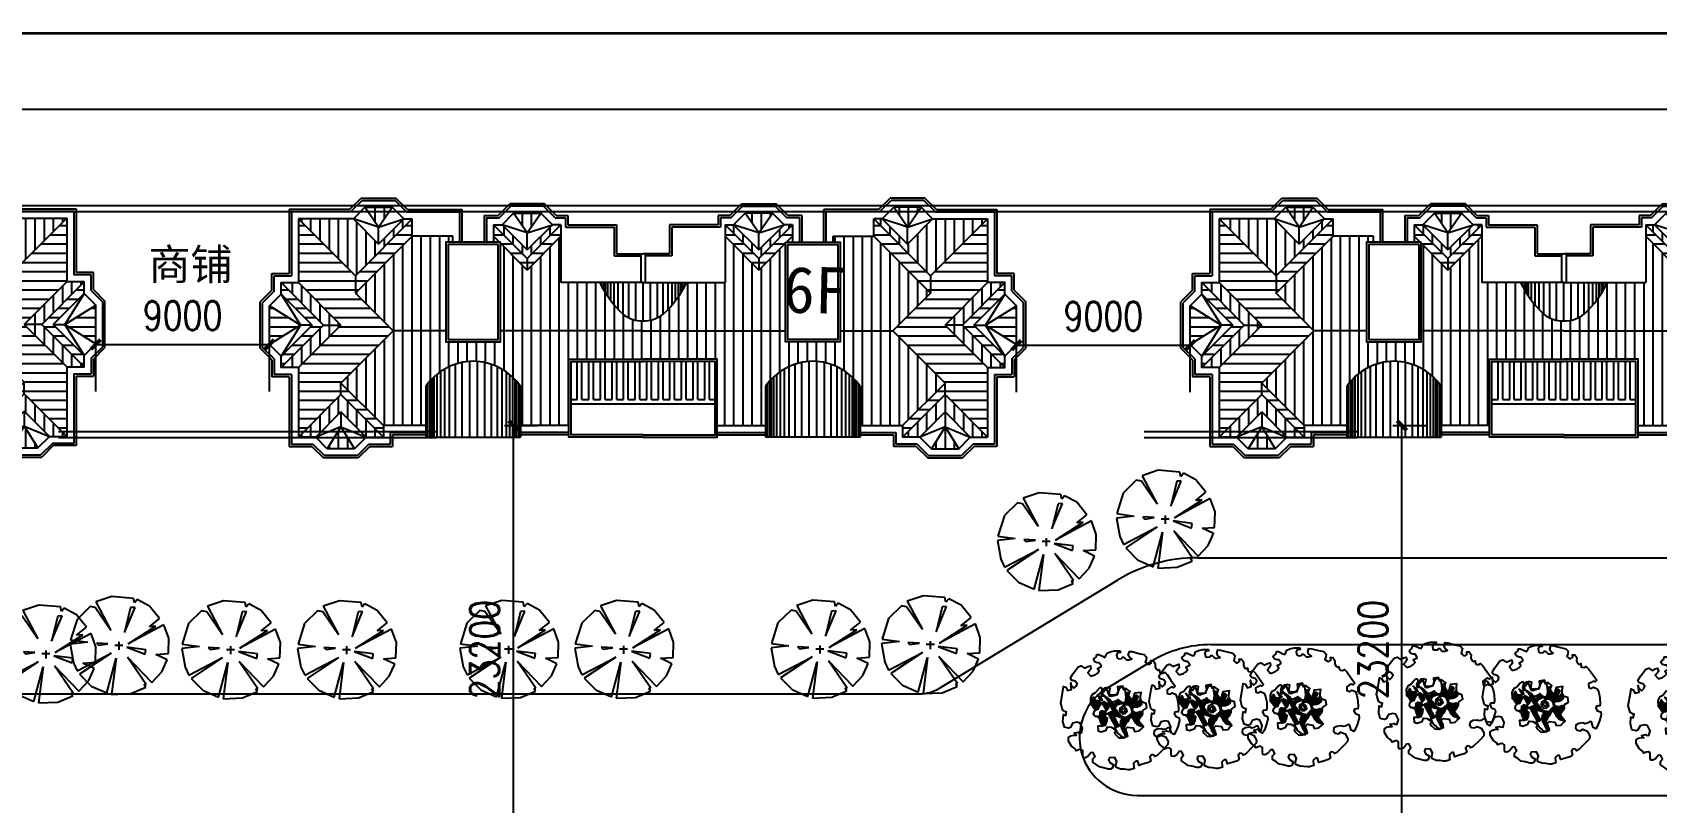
# Model space of a CAD drawing. Extents: x 225694 to 1397201, y -46174 to 794826.
# Drawn here: x 480086 to 564215, y 646966 to 686848 of the extents above; entities that cross this region are included whole.
import ezdxf
from ezdxf.enums import TextEntityAlignment as Align

# ---------------------------------------------------------------- set-up
doc = ezdxf.new("R2010")
doc.units = 0
doc.header["$LTSCALE"] = 0.5
doc.header["$MEASUREMENT"] = 0
doc.linetypes.add('X11', pattern=[6, 5, -1])
for name, color, linetype in [('0-PD', 223, 'Continuous'), ('2', 3, 'Continuous'), ('KJ', 8, 'Continuous'), ('PUB_DIM', 3, 'Continuous'), ('ZJ', 7, 'Continuous'), ('屋顶', 135, 'Continuous'), ('树', 124, 'Continuous'), ('红线', 1, 'Continuous'), ('细', 95, 'Continuous'), ('路', 40, 'Continuous')]:
    doc.layers.add(name, color=color, linetype=linetype)
doc.styles.add('DIM_FONT', font='SIMPLEX.shx', dxfattribs={"width": 0.8})
doc.styles.add('等线体', font='')
doc.styles.get('等线体').set_extended_font_data('黑体')
doc.dimstyles.new('DIMN500', dxfattribs={"dimscale": 5, "dimtxt": 300, "dimasz": 100, "dimexe": 250, "dimexo": 300, "dimgap": 150, "dimtad": 1, "dimdec": 0, "dimzin": 0, "dimdsep": 46, "dimtxsty": 'DIM_FONT', "dimcen": 0.09, "dimclrt": 7, "dimazin": 2, "dimtfac": 1, "dimtdec": 0, "dimtix": 1, "dimtmove": 2, "dimatfit": 3, "dimfxl": 1, "dimtolj": 1, "dimtzin": 0, "dimarcsym": 0})
pattern_1 = [(0, (-2429662.5, -3656551.4), (0, 476.25), [])]
pattern_2 = [(90, (-2429662.5, -3656551.4), (-476.25, 3e-14), [])]

# ---------------------------------------------------------------- blocks, each defined once
blk = doc.blocks.new('乐山含笑')
at = {"layer": '树', "linetype": 'Continuous'}
h = blk.add_hatch(dxfattribs=at)
h.set_pattern_fill('ANSI31,_O', color=64, scale=240)
h.set_pattern_definition([(45, (-53931.143, -77014.083), (-21.213203, 21.213203), [])])
h.paths.add_polyline_path([(125, 271), (-4, 225), (-60, 137), (27, 24), (115, -84), (192, -120), (305, -135), (382, -63), (454, 4), (449, 101), (403, 184), (331, 230), (207, 235), (166, 281)], flags=16)
edge = h.paths.add_edge_path()
edge.add_line((-450, 682), (-488, 585))
edge.add_line((-488, 585), (-467, 505))
edge.add_line((-467, 505), (-362, 497))
edge.add_line((-362, 497), (-269, 433))
edge.add_line((-269, 433), (-197, 370))
edge.add_line((-197, 370), (-138, 311))
edge.add_line((-138, 311), (-130, 261))
edge.add_line((-130, 261), (-100, 256))
edge.add_line((-100, 256), (-58, 256))
edge.add_line((-58, 256), (-7, 341))
edge.add_line((-7, 341), (39, 400))
edge.add_line((39, 400), (94, 332))
edge.add_line((94, 332), (136, 299))
edge.add_line((136, 299), (195, 290))
edge.add_line((195, 290), (263, 303))
edge.add_line((263, 303), (280, 408))
edge.add_line((280, 408), (284, 594))
edge.add_line((284, 594), (318, 606))
edge.add_line((318, 606), (360, 589))
edge.add_line((360, 589), (347, 522))
edge.add_line((347, 522), (381, 463))
edge.add_line((381, 463), (406, 370))
edge.add_line((406, 370), (453, 336))
edge.add_line((453, 336), (482, 379))
edge.add_line((482, 379), (516, 497))
edge.add_line((516, 497), (575, 530))
edge.add_line((575, 530), (634, 488))
edge.add_line((634, 488), (596, 417))
edge.add_line((596, 417), (579, 366))
edge.add_line((579, 366), (592, 328))
edge.add_line((592, 328), (634, 336))
edge.add_line((634, 336), (693, 404))
edge.add_line((693, 404), (714, 391))
edge.add_line((714, 391), (740, 328))
edge.add_line((740, 328), (740, 256))
edge.add_line((740, 256), (672, 193))
edge.add_line((672, 193), (605, 164))
edge.add_line((605, 164), (503, 164))
edge.add_line((503, 164), (457, 109))
edge.add_line((457, 109), (470, 62))
edge.add_line((470, 62), (529, 12))
edge.add_line((529, 12), (647, 20))
edge.add_line((647, 20), (693, 41))
edge.add_line((693, 41), (735, 16))
edge.add_line((735, 16), (765, -9))
edge.add_line((765, -9), (765, -43))
edge.add_line((765, -43), (718, -102))
edge.add_line((718, -102), (685, -136))
edge.add_line((685, -136), (638, -199))
edge.add_line((638, -199), (668, -271))
edge.add_line((668, -271), (748, -368))
edge.add_line((748, -368), (731, -410))
edge.add_line((731, -410), (676, -397))
edge.add_line((676, -397), (617, -372))
edge.add_line((617, -372), (562, -309))
edge.add_line((562, -309), (520, -233))
edge.add_line((520, -233), (453, -148))
edge.add_line((453, -148), (381, -136))
edge.add_line((381, -136), (356, -199))
edge.add_line((356, -199), (318, -271))
edge.add_line((318, -271), (267, -334))
edge.add_line((267, -334), (229, -406))
edge.add_line((229, -406), (204, -481))
edge.add_line((204, -481), (195, -528))
edge.add_line((195, -528), (263, -642))
edge.add_line((263, -642), (263, -701))
edge.add_line((263, -701), (242, -747))
edge.add_line((242, -747), (187, -760))
edge.add_line((187, -760), (128, -751))
edge.add_line((-608, 548), (-496, 465))
edge.add_line((-496, 465), (-443, 377))
edge.add_line((-443, 377), (-519, 353))
edge.add_line((-519, 353), (-632, 359))
edge.add_line((-632, 359), (-697, 465))
edge.add_line((-697, 465), (-732, 406))
edge.add_line((-732, 406), (-773, 265))
edge.add_line((-773, 265), (-691, 147))
edge.add_line((-691, 147), (-679, 111))
edge.add_line((-679, 111), (-561, 105))
edge.add_line((-561, 105), (-531, 188))
edge.add_line((-531, 188), (-466, 300))
edge.add_line((-466, 300), (-395, 336))
edge.add_line((-395, 336), (-301, 288))
edge.add_line((-301, 288), (-248, 235))
edge.add_line((-248, 235), (-260, 129))
edge.add_line((-260, 129), (-289, 94))
edge.add_line((-289, 94), (-342, 40))
edge.add_line((-342, 40), (-431, 52))
edge.add_line((-431, 52), (-466, 52))
edge.add_line((-466, 52), (-514, 17))
edge.add_line((-514, 17), (-514, -48))
edge.add_line((-514, -48), (-537, -107))
edge.add_line((-537, -107), (-584, -119))
edge.add_line((-584, -119), (-508, -178))
edge.add_line((-508, -178), (-455, -255))
edge.add_line((-455, -255), (-466, -373))
edge.add_line((-466, -373), (-460, -402))
edge.add_line((-460, -402), (-348, -373))
edge.add_line((-348, -373), (-307, -272))
edge.add_line((-307, -272), (-289, -166))
edge.add_line((-289, -166), (-372, -89))
edge.add_line((-372, -89), (-307, -30))
edge.add_line((-307, -30), (-195, 23))
edge.add_line((-195, 23), (-136, 23))
edge.add_line((-136, 23), (-100, -89))
edge.add_line((-100, -89), (12, -107))
edge.add_line((12, -107), (148, -148))
edge.add_line((148, -148), (160, -184))
edge.add_line((160, -184), (107, -266))
edge.add_line((107, -266), (101, -337))
edge.add_line((101, -337), (24, -426))
edge.add_line((24, -426), (-71, -444))
edge.add_line((-71, -444), (0, -573))
edge.add_line((0, -573), (36, -626))
edge.add_line((36, -626), (166, -733))
edge.add_line((166, -733), (248, -721))
at = {"layer": '树', "color": 64, "linetype": 'Continuous'}
for points in [[(-1390, 839), (-1295, 737), (-1217, 807), (-1193, 870), (-1248, 941), (-1319, 965), (-1358, 972), (-1397, 1035), (-1319, 1177), (-1162, 1381), (-1075, 1412), (-973, 1342), (-879, 1389), (-800, 1412), (-784, 1318), (-824, 1263), (-879, 1200), (-792, 1106), (-761, 1106), (-658, 1137), (-596, 1177), (-533, 1247), (-588, 1318), (-548, 1349), (-470, 1389), (-478, 1420), (-533, 1499), (-588, 1499), (-658, 1522), (-706, 1585), (-682, 1632), (-627, 1672), (-603, 1750), (-541, 1750), (-415, 1687), (-360, 1664), (-320, 1726), (-297, 1789), (-202, 1829), (-77, 1860), (96, 1860), (104, 1813), (26, 1805), (-14, 1742), (2, 1648), (41, 1624), (136, 1632), (167, 1672), (206, 1672), (285, 1593), (356, 1593), (442, 1617), (371, 1672), (340, 1734), (371, 1844), (458, 1836), (654, 1781), (820, 1750), (890, 1672), (875, 1593), (851, 1514), (922, 1459), (969, 1452), (1024, 1491), (1016, 1569), (1087, 1569), (1150, 1483), (1142, 1381), (1173, 1310), (1236, 1271), (1268, 1302), (1283, 1208), (1307, 1192), (1378, 1184), (1433, 1216), (1503, 1145), (1621, 980), (1747, 800), (1700, 752), (1637, 776), (1574, 737), (1503, 690), (1511, 580), (1590, 556), (1653, 595), (1763, 548), (1810, 430), (1842, 273), (1849, 93), (1834, 30), (1794, 30), (1739, 22), (1716, -25), (1763, -112), (1865, -151), (1881, -237), (1826, -418), (1771, -567), (1716, -654), (1637, -614), (1606, -512), (1590, -449), (1519, -449), (1456, -489), (1393, -504), (1331, -481), (1205, -497), (1118, -544), (1103, -630), (1158, -701), (1244, -716), (1331, -669), (1456, -724), (1535, -866), (1527, -952), (1417, -1070), (1205, -1282), (1134, -1313), (1095, -1266), (1040, -1259), (985, -1329), (1016, -1439), (945, -1494), (835, -1526), (733, -1557), (662, -1581), (623, -1455), (568, -1455), (529, -1494), (497, -1533), (505, -1620), (513, -1675), (387, -1714), (332, -1714), (214, -1698), (104, -1691), (-30, -1636), (-30, -1565), (-6, -1463), (-77, -1345), (-226, -1353), (-250, -1416), (-218, -1494), (-100, -1565), (-140, -1667), (-195, -1691), (-257, -1691), (-407, -1651), (-525, -1628), (-627, -1549), (-721, -1486), (-721, -1384), (-658, -1313), (-713, -1204), (-776, -1196), (-871, -1313), (-949, -1353), (-1012, -1345), (-1028, -1274), (-1028, -1133), (-1083, -1094), (-1154, -1109), (-1224, -1141), (-1256, -1086), (-1366, -999), (-1452, -850), (-1452, -740), (-1382, -693), (-1295, -669), (-1217, -677), (-1287, -607), (-1162, -583), (-1154, -599), (-1067, -607), (-1036, -465), (-1107, -308), (-1201, -284), (-1335, -316), (-1397, -442), (-1452, -465), (-1578, -434), (-1625, -261), (-1610, -57), (-1539, -80), (-1515, 30), (-1563, 38), (-1633, 85), (-1688, 297), (-1625, 650), (-1602, 792), (-1539, 768), (-1484, 666), (-1366, 697), (-1374, 768), (-1390, 894)], [(-548, 721), (-651, 595), (-753, 540), (-800, 438), (-792, 258), (-682, 171), (-619, 100), (-690, 45), (-713, -33), (-658, -104), (-619, -104), (-533, -159), (-501, -261), (-446, -394), (-501, -402), (-572, -402), (-564, -544), (-478, -575), (-320, -520), (-281, -426), (-171, -434), (-30, -528), (-77, -607), (-53, -646), (57, -748), (128, -756), (324, -701), (309, -622), (254, -497), (316, -434), (489, -457), (529, -559), (670, -544), (733, -481), (796, -426), (702, -308), (647, -269), (639, -222), (741, -96), (765, -49), (780, 69), (898, 148), (875, 281), (741, 328), (709, 297), (733, 242), (709, 383), (709, 501), (725, 611), (529, 587), (489, 446), (466, 360), (395, 446), (332, 525), (395, 642), (285, 721), (238, 721), (206, 690), (175, 800), (18, 776), (33, 635), (-14, 548), (-124, 532), (-218, 532), (-226, 619), (-202, 737), (-297, 760), (-344, 697), (-391, 627), (-415, 650), (-462, 752), (-517, 745)], [(231, 723), (249, 629), (266, 464), (249, 323), (202, 294), (154, 300), (43, 388), (-10, 358), (-134, 305), (-223, 358), (-352, 464), (-435, 553), (-440, 682), (-352, 753), (-311, 723), (-270, 611), (-234, 511), (-170, 494), (-93, 523), (13, 553), (43, 653), (101, 765), (178, 759)], [(125, 271), (-4, 225), (-60, 137), (27, 24), (115, -84), (192, -120), (305, -135), (382, -63), (454, 4), (449, 101), (403, 184), (331, 230), (207, 235), (166, 281)], [(161, 199), (89, 142), (79, 81), (94, 24), (161, -32), (243, -22), (310, 34), (284, 112), (218, 184), (182, 199)], [(182, 132), (120, 96), (135, 81), (187, 19), (259, 45), (223, 122)]]:
    blk.add_lwpolyline(points, close=True, dxfattribs=at)
for points in [[(-608, 548), (-496, 465), (-443, 377), (-519, 353), (-632, 359), (-697, 465), (-732, 406), (-773, 265), (-691, 147), (-679, 111), (-561, 105), (-531, 188), (-466, 300), (-395, 336), (-301, 288), (-248, 235), (-260, 129), (-289, 94), (-342, 40), (-431, 52), (-466, 52), (-514, 17), (-514, -48), (-537, -107), (-584, -119), (-508, -178), (-455, -255), (-466, -373), (-460, -402), (-348, -373), (-307, -272), (-289, -166), (-372, -89), (-307, -30), (-195, 23), (-136, 23), (-100, -89), (12, -107), (148, -148), (160, -184), (107, -266), (101, -337), (24, -426), (-71, -444), (0, -573), (36, -626), (166, -733), (248, -721)], [(-450, 682), (-488, 585), (-467, 505), (-362, 497), (-269, 433), (-197, 370), (-138, 311), (-130, 261), (-100, 256), (-58, 256), (-7, 341), (39, 400), (94, 332), (136, 299), (195, 290), (263, 303), (280, 408), (284, 594), (318, 606), (360, 589), (347, 522), (381, 463), (406, 370), (453, 336), (482, 379), (516, 497), (575, 530), (634, 488), (596, 417), (579, 366), (592, 328), (634, 336), (693, 404), (714, 391), (740, 328), (740, 256), (672, 193), (605, 164), (503, 164), (457, 109), (470, 62), (529, 12), (647, 20), (693, 41), (735, 16), (765, -9), (765, -43), (718, -102), (685, -136), (638, -199), (668, -271), (748, -368), (731, -410), (676, -397), (617, -372), (562, -309), (520, -233), (453, -148), (381, -136), (356, -199), (318, -271), (267, -334), (229, -406), (204, -481), (195, -528), (263, -642), (263, -701), (242, -747), (187, -760), (128, -751)]]:
    blk.add_lwpolyline(points, dxfattribs=at)
blk = doc.blocks.new('_ArchTick')
at = {"color": 0, "linetype": 'ByBlock'}
blk.add_lwpolyline([(-0.5, -0.5, 0.4, 0.4, 0), (0.5, 0.5, 0.4, 0.4, 0)], format="xyseb", dxfattribs=at)
blk = doc.blocks.new('*U1')
at = {"color": 0, "lineweight": -2}
for p, q in [((504538, 666489), (506259, 666489)), ((505009, 643289), (505009, 666489)), ((505009, 643289), (505009, 666489)), ((504538, 643289), (506259, 643289))]:
    blk.add_line(p, q, dxfattribs=at)
at = {"layer": 'DEFPOINTS', "color": 0}
for p in [(503038, 666489), (503038, 643289)]:
    blk.add_point(p, dxfattribs=at)
at = {"color": 0, "lineweight": -2, "xscale": 500, "yscale": 500, "zscale": 500}
for p, rotation in [((505009, 666489), 90), ((505009, 643289), 270)]:
    blk.add_blockref('_ArchTick', p, dxfattribs=dict(at, rotation=rotation))
at = {"color": 7, "insert": (503509, 654889), "char_height": 1500, "width": 0.000000001, "attachment_point": 5, "rotation": 90, "style": 'DIM_FONT'}
blk.add_mtext('\\A1;23200', dxfattribs=at)
blk = doc.blocks.new('WD-2')
at = {"layer": 'KJ', "linetype": 'Continuous'}
h = blk.add_hatch(dxfattribs=at)
h.set_pattern_fill('LINE,_O', color=256, scale=150)
h.set_pattern_definition(pattern_1)
h.paths.add_polyline_path([(5380, 5980), (3430, 7930), (3430, 8830), (480, 11780), (480, 8480), (2680, 6280), (480, 4080), (480, 480), (2680, 2680), (2680, 3280)])
h.paths.add_polyline_path([(1780, 6280), (-420, 8480), (-420, 7884), (1184, 6280), (-420, 4676), (-420, 4080)])
h.paths.add_polyline_path([(33980, 6280), (36180, 8480), (36180, 11780), (33230, 8830), (33230, 7930), (31280, 5980), (33980, 3280), (33980, 2680), (36180, 480), (36180, 4080)])
h.paths.add_polyline_path([(30280, 11780), (30280, 10880), (33230, 7930), (33230, 8830)])
h.paths.add_polyline_path([(6380, 10880), (6380, 11780), (3430, 8830), (3430, 7930)])
h.paths.add_polyline_path([(35476, 6280), (37080, 7884), (37080, 8480), (34880, 6280), (37080, 4080), (37080, 4676)])
h.paths.add_polyline_path([(2680, 3280), (2680, 2680), (4880, 480), (4880, 1080)], flags=16)
h.paths.add_polyline_path([(33980, 2680), (33980, 3280), (31780, 1080), (31780, 480)], flags=16)
h = blk.add_hatch(dxfattribs=at)
h.set_pattern_fill('LINE,_O', color=256, scale=150, angle=90)
h.set_pattern_definition(pattern_2)
h.paths.add_polyline_path([(3326, 11780), (480, 11780), (3430, 8830), (6380, 11780), (5934, 11780), (4630, 10476)])
h.paths.add_polyline_path([(8110, 10580), (8480, 10580), (8480, 10880), (6380, 10880), (3430, 7930), (5380, 5980), (8110, 5980)])
h.paths.add_polyline_path([(31280, 5980), (28550, 5980), (28550, 5410), (25710, 5410), (25710, 5980), (18330, 5980), (10950, 5980), (10950, 5410), (8110, 5410), (8110, 5980), (5380, 5980), (2680, 3280), (4880, 1080), (7083, 1080), (7083, 3103, -0.244186), (9533, 4410, -0.244186), (11983, 3103), (11983, 1080), (14480, 1080), (14480, 4510), (18330, 4510), (22180, 4510), (22180, 1080), (24677, 1080), (24677, 3103, -0.244186), (27127, 4410, -0.244186), (29577, 3103), (29577, 1080), (31780, 1080), (33980, 3280)])
h.paths.add_polyline_path([(2680, 2680), (480, 480), (1376, 480), (2680, 1784), (3984, 480), (4880, 480)])
h.paths.add_polyline_path([(33980, 2680), (31780, 480), (32676, 480), (33980, 1784), (35284, 480), (36180, 480)])
h.paths.add_polyline_path([(36180, 11780), (33334, 11780), (32030, 10476), (30726, 11780), (30280, 11780), (33230, 8830)])
h.paths.add_polyline_path([(30280, 10880), (28180, 10880), (28180, 10580), (28550, 10580), (28550, 5980), (31280, 5980), (33230, 7930)])
h.paths.add_polyline_path([(25710, 10510), (24330, 9130), (22580, 10880), (22580, 8480), (20590, 8480, -0.094946), (19397, 6866, -0.180763), (18330, 6494, -0.180763), (17263, 6866, -0.094946), (16070, 8480), (14080, 8480), (14080, 10880), (12330, 9130), (10950, 10510), (10950, 5980), (18330, 5980), (25710, 5980)])
h = blk.add_hatch(dxfattribs=at)
h.set_pattern_fill('LINE,_O', color=256, scale=150, angle=90)
h.set_pattern_definition(pattern_2)
h.paths.add_polyline_path([(32734, 12380), (31326, 12380), (32030, 11359)])
h.paths.add_polyline_path([(25034, 12080), (23626, 12080), (24330, 11059)])
h.paths.add_polyline_path([(12330, 11059), (13034, 12080), (11626, 12080)])
h.paths.add_polyline_path([(5334, 12380), (3926, 12380), (4630, 11359)])
h.paths.add_polyline_path([(3384, -120), (2680, 1006), (1976, -120)])
h.paths.add_polyline_path([(34684, -120), (33980, 1006), (33276, -120)])
h = blk.add_hatch(dxfattribs=at)
h.set_pattern_fill('LINE,_O', color=256, scale=150)
h.set_pattern_definition(pattern_1)
h.paths.add_polyline_path([(14080, 10880), (14080, 11480), (12330, 9730), (12330, 9130)])
h.paths.add_polyline_path([(12330, 9730), (10580, 11480), (10580, 10880), (10880, 10580), (10950, 10580), (10950, 10510), (12330, 9130)])
h.paths.add_polyline_path([(25710, 10510), (25710, 10580), (25780, 10580), (26080, 10880), (26080, 11480), (24330, 9730), (24330, 9130)])
h.paths.add_polyline_path([(22580, 11480), (22580, 10880), (24330, 9130), (24330, 9730)])
h = blk.add_hatch(dxfattribs=at)
h.set_pattern_fill('LINE,_O', color=256, scale=150, angle=90)
h.set_pattern_definition(pattern_2)
h.paths.add_polyline_path([(12330, 10176), (11026, 11480), (10580, 11480), (12330, 9730), (14080, 11480), (13634, 11480)])
h.paths.add_polyline_path([(24330, 10176), (23026, 11480), (22580, 11480), (24330, 9730), (26080, 11480), (25634, 11480)])
h = blk.add_hatch(dxfattribs=at)
h.set_pattern_fill('LINE,_O', color=256, scale=150, angle=90)
h.set_pattern_definition(pattern_2)
h.paths.add_polyline_path([(480, 8480), (-420, 8480), (1780, 6280), (2680, 6280)])
h.paths.add_polyline_path([(2680, 6280), (1780, 6280), (-420, 4080), (480, 4080)])
h.paths.add_polyline_path([(34880, 6280), (33980, 6280), (36180, 4080), (37080, 4080)])
h.paths.add_polyline_path([(37080, 8480), (36180, 8480), (33980, 6280), (34880, 6280)])
h = blk.add_hatch(dxfattribs=at)
h.set_pattern_fill('LINE,_O', color=256, scale=150)
h.set_pattern_definition(pattern_1)
h.paths.add_polyline_path([(584, 6280), (-1020, 7284), (-1020, 5276)])
h = blk.add_hatch(dxfattribs=at)
h.set_pattern_fill('LINE,_O', color=256, scale=150)
h.set_pattern_definition(pattern_1)
h.paths.add_polyline_path([(37680, 7284), (36076, 6280), (37680, 5276)])
for p, q in [((16170, 8320), (16170, 8480)), ((16290, 8102), (16290, 8480)), ((16390, 7938), (16390, 8480)), ((16510, 7756), (16510, 8480)), ((16660, 7550), (16660, 8480)), ((16840, 7326), (16840, 8480)), ((17050, 7094), (17050, 8480)), ((17300, 6852), (17300, 8480)), ((17600, 6660), (17600, 8480)), ((17950, 6531), (17950, 8480)), ((17960, 6533), (17960, 8480)), ((18340, 6494), (18340, 8480)), ((18720, 6533), (18720, 8480)), ((19080, 6660), (19080, 8480)), ((19380, 6852), (19380, 8480)), ((19630, 7094), (19630, 8480)), ((19840, 7326), (19840, 8480)), ((20020, 7550), (20020, 8480)), ((20170, 7756), (20170, 8480)), ((20290, 7938), (20290, 8480)), ((20390, 8102), (20390, 8480)), ((20510, 8320), (20510, 8480)), ((8593, 4249), (8593, 480)), ((8953, 4347), (8953, 480)), ((9343, 4402), (9343, 480)), ((9733, 4402), (9733, 480)), ((10113, 4347), (10113, 480)), ((10473, 4249), (10473, 480)), ((14926, 2435), (14926, 4390)), ((15166, 2435), (15166, 4390)), ((15526, 2435), (15526, 4390)), ((15766, 2435), (15766, 4390)), ((16126, 2435), (16126, 4390)), ((16366, 2435), (16366, 4390)), ((16726, 2435), (16726, 4390)), ((16966, 2435), (16966, 4390)), ((17326, 2435), (17326, 4390)), ((17566, 2435), (17566, 4390)), ((17926, 2435), (17926, 4390)), ((18166, 2435), (18166, 4390)), ((18526, 2435), (18526, 4390)), ((18766, 2435), (18766, 4390)), ((19126, 2435), (19126, 4390)), ((19366, 2435), (19366, 4390)), ((19726, 2435), (19726, 4390)), ((19966, 2435), (19966, 4390)), ((20326, 2435), (20326, 4390)), ((20566, 2435), (20566, 4390)), ((20926, 2435), (20926, 4390)), ((21166, 2435), (21166, 4390)), ((21526, 2435), (21526, 4390)), ((21766, 2435), (21766, 4390)), ((26187, 4249), (26187, 480)), ((26547, 4347), (26547, 480)), ((26927, 4402), (26927, 480)), ((27317, 4402), (27317, 480)), ((27707, 4347), (27707, 480)), ((28067, 4249), (28067, 480)), ((7383, 3473), (7383, 480)), ((7503, 3593), (7503, 480)), ((7653, 3725), (7653, 480)), ((7833, 3874), (7833, 480)), ((8043, 3997), (8043, 480)), ((8293, 4128), (8293, 480)), ((10773, 4128), (10773, 480)), ((11023, 3997), (11023, 480)), ((11233, 3874), (11233, 480)), ((11413, 3725), (11413, 480)), ((11563, 3593), (11563, 480)), ((11683, 3473), (11683, 480)), ((24977, 3473), (24977, 480)), ((25097, 3593), (25097, 480)), ((25247, 3725), (25247, 480)), ((25427, 3874), (25427, 480)), ((25637, 3997), (25637, 480)), ((25887, 4128), (25887, 480)), ((28367, 4128), (28367, 480)), ((28617, 3997), (28617, 480)), ((28827, 3874), (28827, 480)), ((29007, 3725), (29007, 480)), ((29157, 3593), (29157, 480)), ((29277, 3473), (29277, 480)), ((7163, 3214), (7163, 480)), ((7283, 3363), (7283, 480)), ((11783, 3363), (11783, 480)), ((11903, 3214), (11903, 480)), ((24757, 3214), (24757, 480)), ((24877, 3363), (24877, 480)), ((29377, 3363), (29377, 480)), ((29497, 3214), (29497, 480)), ((14600, 2435), (14926, 2435)), ((14600, 2195), (22060, 2195)), ((15166, 2435), (15526, 2435)), ((15766, 2435), (16126, 2435)), ((16366, 2435), (16726, 2435)), ((16966, 2435), (17326, 2435)), ((17566, 2435), (17926, 2435)), ((18166, 2435), (18526, 2435)), ((18766, 2435), (19126, 2435)), ((19366, 2435), (19726, 2435)), ((19966, 2435), (20326, 2435)), ((20566, 2435), (20926, 2435)), ((21166, 2435), (21526, 2435)), ((21766, 2435), (22060, 2435))]:
    blk.add_line(p, q, dxfattribs=at)
at = {"layer": '屋顶'}
for p, q in [((3128, 12260), (3728, 12860)), ((3177, 12140), (3777, 12740)), ((3728, 12860), (5532, 12860)), ((3777, 12740), (5483, 12740)), ((6083, 12140), (5483, 12740)), ((6132, 12260), (5532, 12860)), ((30528, 12260), (31128, 12860)), ((30577, 12140), (31177, 12740)), ((32932, 12860), (31128, 12860)), ((32883, 12740), (31177, 12740)), ((33483, 12140), (32883, 12740)), ((33532, 12260), (32932, 12860)), ((3128, 12260), (0, 12260)), ((0, 12260), (0, 8960)), ((3177, 12140), (120, 12140)), ((120, 12140), (120, 8840)), ((3326, 11780), (480, 11780)), ((480, 11780), (3430, 8830)), ((480, 11780), (480, 8480)), ((3326, 11780), (3926, 12380)), ((4630, 11359), (3326, 11780)), ((3326, 11780), (4630, 10476)), ((6380, 11780), (3430, 8830)), ((4630, 11359), (3926, 12380)), ((3926, 12380), (5334, 12380)), ((4630, 11359), (5334, 12380)), ((4630, 11359), (5934, 11780)), ((5934, 11780), (4630, 10476)), ((5934, 11780), (5334, 12380)), ((5934, 11780), (6380, 11780)), ((6083, 12140), (8840, 12140)), ((6132, 12260), (8960, 12260)), ((6380, 10880), (6380, 11780)), ((8840, 10580), (8840, 12140)), ((8960, 10580), (8960, 12260)), ((10100, 11960), (10100, 10580)), ((10100, 11960), (10828, 11960)), ((10220, 11840), (10220, 10580)), ((10220, 11840), (10877, 11840)), ((10828, 11960), (11428, 12560)), ((10877, 11840), (11477, 12440)), ((11026, 11480), (11626, 12080)), ((13232, 12560), (11428, 12560)), ((13183, 12440), (11477, 12440)), ((12330, 11059), (11626, 12080)), ((11626, 12080), (13034, 12080)), ((12330, 11059), (13034, 12080)), ((13634, 11480), (13034, 12080)), ((13783, 11840), (13183, 12440)), ((13832, 11960), (13232, 12560)), ((13783, 11840), (14310, 11840)), ((13832, 11960), (14430, 11960)), ((14310, 11840), (14310, 11360)), ((14310, 11840), (14310, 11360)), ((14430, 11960), (14430, 11480)), ((14430, 11960), (14430, 11480)), ((22230, 11960), (22230, 11480)), ((22230, 11960), (22230, 11480)), ((22828, 11960), (22230, 11960)), ((22350, 11840), (22350, 11360)), ((22350, 11840), (22350, 11360)), ((22877, 11840), (22350, 11840)), ((22828, 11960), (23428, 12560)), ((22877, 11840), (23477, 12440)), ((23026, 11480), (23626, 12080)), ((23428, 12560), (25232, 12560)), ((23477, 12440), (25183, 12440)), ((24330, 11059), (23626, 12080)), ((25034, 12080), (23626, 12080)), ((24330, 11059), (25034, 12080)), ((25634, 11480), (25034, 12080)), ((25783, 11840), (25183, 12440)), ((25832, 11960), (25232, 12560)), ((26440, 11840), (25783, 11840)), ((26560, 11960), (25832, 11960)), ((26440, 11840), (26440, 10580)), ((26560, 11960), (26560, 10580)), ((27700, 10580), (27700, 12260)), ((30528, 12260), (27700, 12260)), ((27820, 10580), (27820, 12140)), ((30577, 12140), (27820, 12140)), ((30726, 11780), (30280, 11780)), ((30280, 10880), (30280, 11780)), ((30280, 11780), (33230, 8830)), ((30726, 11780), (31326, 12380)), ((30726, 11780), (32030, 10476)), ((32030, 11359), (30726, 11780)), ((32030, 11359), (31326, 12380)), ((32734, 12380), (31326, 12380)), ((32030, 11359), (32734, 12380)), ((33334, 11780), (32030, 10476)), ((32030, 11359), (33334, 11780)), ((33334, 11780), (32734, 12380)), ((36180, 11780), (33230, 8830)), ((33334, 11780), (36180, 11780)), ((33483, 12140), (36540, 12140)), ((33532, 12260), (36660, 12260)), ((36180, 11780), (36180, 8480)), ((36540, 12140), (36540, 8840)), ((36660, 12260), (36660, 8960)), ((4630, 10476), (4630, 11359)), ((10580, 11480), (10580, 10580)), ((10580, 11480), (11026, 11480)), ((10580, 11480), (12330, 9730)), ((11026, 11480), (12330, 10176)), ((12330, 11059), (11026, 11480)), ((13634, 11480), (12330, 10176)), ((12330, 11059), (13634, 11480)), ((14080, 11480), (12330, 9730)), ((12330, 10176), (12330, 11059)), ((14080, 11480), (13634, 11480)), ((14080, 11480), (14080, 8480)), ((14310, 11360), (16830, 11360)), ((14430, 11480), (16950, 11480)), ((16830, 11360), (16830, 9860)), ((16950, 11480), (16950, 9980)), ((22230, 11480), (19710, 11480)), ((19710, 11480), (19710, 9980)), ((22350, 11360), (19830, 11360)), ((19830, 11360), (19830, 9860)), ((22580, 11480), (22580, 8480)), ((22580, 11480), (23026, 11480)), ((22580, 11480), (24330, 9730)), ((24330, 11059), (23026, 11480)), ((23026, 11480), (24330, 10176)), ((24330, 11059), (25634, 11480)), ((25634, 11480), (24330, 10176)), ((26080, 11480), (24330, 9730)), ((24330, 10176), (24330, 11059)), ((26080, 11480), (25634, 11480)), ((26080, 11480), (26080, 10580)), ((32030, 10476), (32030, 11359)), ((6380, 10880), (3430, 7930)), ((8480, 10880), (6380, 10880)), ((8480, 10580), (8480, 10880)), ((10580, 10880), (12330, 9130)), ((14080, 10880), (12330, 9130)), ((22580, 10880), (24330, 9130)), ((26080, 10880), (24330, 9130)), ((28180, 10580), (28180, 10880)), ((28180, 10880), (30280, 10880)), ((30280, 10880), (33230, 7930)), ((12330, 9730), (12330, 9130)), ((16830, 9860), (18211, 9860)), ((16950, 9980), (18330, 9980)), ((18211, 9980), (18211, 8480)), ((19710, 9980), (18330, 9980)), ((18449, 9980), (18449, 8480)), ((19830, 9860), (18449, 9860)), ((24330, 9730), (24330, 9130)), ((-900, 8960), (0, 8960)), ((-900, 8082), (-900, 8960)), ((-780, 8840), (120, 8840)), ((-780, 8033), (-780, 8840)), ((1780, 6280), (-420, 8480)), ((2680, 6280), (480, 8480)), ((3430, 8830), (3430, 7930)), ((18330, 8480), (14080, 8480)), ((18330, 8480), (22580, 8480)), ((33230, 8830), (33230, 7930)), ((33980, 6280), (36180, 8480)), ((34880, 6280), (37080, 8480)), ((37440, 8840), (36540, 8840)), ((37560, 8960), (36660, 8960)), ((37440, 8033), (37440, 8840)), ((37560, 8082), (37560, 8960)), ((-900, 8082), (-1500, 7482)), ((-780, 8033), (-1380, 7433)), ((1184, 6280), (-420, 7884)), ((-420, 7884), (584, 6280)), ((3430, 7930), (5380, 5980)), ((33230, 7930), (31280, 5980)), ((35476, 6280), (37080, 7884)), ((37080, 7884), (36076, 6280)), ((37440, 8033), (38040, 7433)), ((37560, 8082), (38160, 7482)), ((-1500, 5078), (-1500, 7482)), ((-1380, 5127), (-1380, 7433)), ((584, 6280), (-1020, 7284)), ((36076, 6280), (37680, 7284)), ((38040, 5127), (38040, 7433)), ((38160, 5078), (38160, 7482)), ((584, 6280), (-1020, 5276)), ((1184, 6280), (-420, 4676)), ((1780, 6280), (-420, 4080)), ((584, 6280), (-420, 4676)), ((2680, 6280), (480, 4080)), ((1184, 6280), (584, 6280)), ((1780, 6280), (2680, 6280)), ((2680, 3280), (5380, 5980)), ((8110, 5980), (5380, 5980)), ((18330, 5980), (10950, 5980)), ((18330, 5980), (25710, 5980)), ((28550, 5980), (31280, 5980)), ((33980, 3280), (31280, 5980)), ((33980, 6280), (36180, 4080)), ((34880, 6280), (33980, 6280)), ((34880, 6280), (37080, 4080)), ((35476, 6280), (36076, 6280)), ((35476, 6280), (37080, 4676)), ((36076, 6280), (37680, 5276)), ((36076, 6280), (37080, 4676)), ((-900, 4478), (-1500, 5078)), ((-780, 4527), (-1380, 5127)), ((37440, 4527), (38040, 5127)), ((37560, 4478), (38160, 5078)), ((-900, 4478), (-900, 3600)), ((-780, 4527), (-780, 3720)), ((37440, 4527), (37440, 3720)), ((37560, 4478), (37560, 3600)), ((0, 3600), (-900, 3600)), ((120, 3720), (-780, 3720)), ((0, 3600), (0, 0)), ((120, 3720), (120, 120)), ((480, 4080), (480, 480)), ((36180, 4080), (36180, 480)), ((36540, 3720), (36540, 120)), ((36540, 3720), (37440, 3720)), ((36660, 3600), (36660, 0)), ((36660, 3600), (37560, 3600)), ((480, 480), (2680, 2680)), ((2680, 2680), (2680, 3280)), ((4880, 1080), (2680, 3280)), ((4880, 480), (2680, 2680)), ((7083, 3103), (7083, 480)), ((11983, 3103), (11983, 480)), ((24677, 3103), (24677, 480)), ((24677, 3103), (24677, 480)), ((29577, 3103), (29577, 480)), ((29577, 3103), (29577, 480)), ((31780, 1080), (33980, 3280)), ((31780, 480), (33980, 2680)), ((33980, 2680), (33980, 3280)), ((36180, 480), (33980, 2680)), ((1376, 480), (2680, 1784)), ((3984, 480), (2680, 1784)), ((2680, 1784), (2680, 1006)), ((32676, 480), (33980, 1784)), ((35284, 480), (33980, 1784)), ((33980, 1784), (33980, 1006)), ((2680, 1006), (1376, 480)), ((2680, 1006), (1976, -120)), ((2680, 1006), (3984, 480)), ((2680, 1006), (3384, -120)), ((4880, 1080), (4880, 480)), ((7083, 1080), (4880, 1080)), ((14483, 1080), (11983, 1080)), ((22177, 1080), (24677, 1080)), ((29577, 1080), (31780, 1080)), ((31780, 1080), (31780, 480)), ((33980, 1006), (32676, 480)), ((33980, 1006), (33276, -120)), ((33980, 1006), (35284, 480)), ((33980, 1006), (34684, -120)), ((0, 0), (1178, 0)), ((120, 120), (1227, 120)), ((1376, 480), (480, 480)), ((1178, 0), (1778, -600)), ((1227, 120), (1827, -480)), ((1976, -120), (1376, 480)), ((3984, 480), (3384, -120)), ((4133, 120), (3533, -480)), ((4182, 0), (3582, -600)), ((3984, 480), (4880, 480)), ((4133, 120), (5240, 120)), ((4182, 0), (5360, 0)), ((5240, 720), (5240, 120)), ((7083, 720), (5240, 720)), ((5360, 600), (5360, 0)), ((7083, 600), (5360, 600)), ((7083, 480), (11983, 480)), ((14483, 720), (11983, 720)), ((14483, 600), (11983, 600)), ((22177, 720), (24677, 720)), ((22177, 600), (24677, 600)), ((29577, 480), (24677, 480)), ((29577, 480), (24677, 480)), ((29577, 720), (31420, 720)), ((29577, 600), (31300, 600)), ((31300, 600), (31300, 0)), ((32478, 0), (31300, 0)), ((31420, 720), (31420, 120)), ((32527, 120), (31420, 120)), ((32676, 480), (31780, 480)), ((32478, 0), (33078, -600)), ((32527, 120), (33127, -480)), ((32676, 480), (33276, -120)), ((34684, -120), (35284, 480)), ((35433, 120), (34833, -480)), ((35482, 0), (34882, -600)), ((35284, 480), (36180, 480)), ((36540, 120), (35433, 120)), ((36660, 0), (35482, 0)), ((3582, -600), (1778, -600)), ((3533, -480), (1827, -480)), ((3384, -120), (1976, -120)), ((33078, -600), (34882, -600)), ((33127, -480), (34833, -480)), ((33276, -120), (34684, -120))]:
    blk.add_line(p, q, dxfattribs=at)
for points in [[(10950, 10580), (8110, 10580), (8110, 5410), (10950, 5410)], [(10830, 10460), (8230, 10460), (8230, 5530), (10830, 5530)], [(25710, 10580), (28550, 10580), (28550, 5410), (25710, 5410)], [(25830, 10460), (28430, 10460), (28430, 5530), (25830, 5530)]]:
    blk.add_lwpolyline(points, close=True, dxfattribs=at)
for points in [[(480, 4080), (-420, 4080), (-420, 4676), (-1020, 5276), (-1020, 7284), (-420, 7884), (-420, 8480), (480, 8480)], [(36180, 4080), (37080, 4080), (37080, 4676), (37680, 5276), (37680, 7284), (37080, 7884), (37080, 8480), (36180, 8480)], [(18330, 480), (14480, 480), (14480, 4510), (18330, 4510)], [(18330, 600), (14600, 600), (14600, 4390), (18330, 4390)], [(18330, 480), (22180, 480), (22180, 4510), (18330, 4510)], [(18330, 600), (22060, 600), (22060, 4390), (18330, 4390)]]:
    blk.add_lwpolyline(points, dxfattribs=at)
for centre, radius, start, end in [((20899, 10786), 5333, 205.61905, 227.31397), ((15781, 10786), 5333, 312.68603, 334.38095), ((18294, 8107), 1613, 230.29775, 271.2831), ((18366, 8107), 1613, 268.7169, 309.70225), ((9566, 1398), 3012, 90.63097, 145.52011), ((9500, 1398), 3012, 34.47989, 89.36903), ((27160, 1398), 3012, 90.63097, 145.52011), ((27160, 1398), 3012, 90.63097, 145.52011), ((27094, 1398), 3012, 34.47989, 89.36903), ((27094, 1398), 3012, 34.47989, 89.36903)]:
    blk.add_arc(centre, radius, start, end, dxfattribs=at)
blk = doc.blocks.new('棕榈')
at = {"layer": '树', "color": 64, "linetype": 'Continuous'}
for p, q in [((-688, 831), (-995, 530)), ((-566, 808), (-688, 831)), ((-196, 270), (-566, 808)), ((-172, 1067), (-553, 940)), ((-553, 940), (-196, 270)), ((336, 1025), (-172, 1067)), ((127, 220), (373, 813)), ((270, 808), (127, 220)), ((373, 813), (270, 808)), ((360, 916), (336, 1025)), ((426, 996), (360, 916)), ((717, 842), (426, 996)), ((953, 551), (717, 842)), ((-995, 530), (-1146, 45)), ((1056, 402), (209, -50)), ((715, 357), (953, 551)), ((1170, 85), (1056, 402)), ((-1146, 45), (-738, -11)), ((0, -192), (0, 0)), ((209, -50), (863, 371)), ((863, 371), (715, 357)), ((1159, -278), (1170, 85)), ((-738, -11), (-1159, -58)), ((-1159, -58), (-1080, -495)), ((-990, -683), (-193, -267)), ((-193, -267), (-937, -763)), ((-537, -32), (-487, -82)), ((-265, -48), (-537, -32)), ((-487, -82), (-265, -48)), ((88, -84), (-103, -84)), ((177, -127), (611, -294)), ((625, -185), (177, -127)), ((633, -1004), (193, -363)), ((193, -363), (770, -961)), ((611, -294), (625, -185)), ((863, -297), (1159, -278)), ((1130, -424), (863, -297)), ((-1080, -495), (-990, -683)), ((-937, -763), (-662, -1041)), ((-294, -1205), (-73, -388)), ((-73, -388), (-180, -1239)), ((770, -961), (1003, -707)), ((1003, -707), (1130, -424)), ((-662, -1041), (-294, -1205)), ((275, -1218), (627, -1072)), ((627, -1072), (590, -1004)), ((590, -1004), (633, -1004)), ((-180, -1239), (275, -1218))]:
    blk.add_line(p, q, dxfattribs=at)
blk = doc.blocks.new('*U64')
at = {"color": 0, "lineweight": -2}
for p, q in [((550552, 666489), (552273, 666489)), ((551023, 643289), (551023, 666489)), ((551023, 643289), (551023, 666489)), ((550552, 643289), (552273, 643289))]:
    blk.add_line(p, q, dxfattribs=at)
at = {"layer": 'DEFPOINTS', "color": 0}
for p in [(549052, 666489), (549052, 643289)]:
    blk.add_point(p, dxfattribs=at)
at = {"color": 0, "lineweight": -2, "xscale": 500, "yscale": 500, "zscale": 500}
for p, rotation in [((551023, 666489), 90), ((551023, 643289), 270)]:
    blk.add_blockref('_ArchTick', p, dxfattribs=dict(at, rotation=rotation))
at = {"color": 7, "insert": (549523, 654889), "char_height": 1500, "width": 0.000000001, "attachment_point": 5, "rotation": 90, "style": 'DIM_FONT'}
blk.add_mtext('\\A1;23200', dxfattribs=at)
blk = doc.blocks.new('*U77')
at = {"color": 0, "lineweight": -2}
for p, q in [((531062, 668225), (531062, 671902)), ((540062, 668225), (540062, 671902)), ((531062, 670652), (540062, 670652)), ((531062, 670652), (540062, 670652))]:
    blk.add_line(p, q, dxfattribs=at)
at = {"layer": 'DEFPOINTS', "color": 0}
for p in [(531062, 666725), (540062, 666725)]:
    blk.add_point(p, dxfattribs=at)
at = {"color": 0, "lineweight": -2, "xscale": 500, "yscale": 500, "zscale": 500, "rotation": 180}
blk.add_blockref('_ArchTick', (531062, 670652), dxfattribs=at)
at = {"color": 0, "lineweight": -2, "xscale": 500, "yscale": 500, "zscale": 500}
blk.add_blockref('_ArchTick', (540062, 670652), dxfattribs=at)
at = {"color": 7, "insert": (535562, 672152), "char_height": 1500, "width": 0.000000001, "attachment_point": 5, "style": 'DIM_FONT'}
blk.add_mtext('\\A1;9000', dxfattribs=at)
blk = doc.blocks.new('*U74')
at = {"color": 0, "lineweight": -2}
for p, q in [((483363, 668261), (483363, 671938)), ((492363, 668261), (492363, 671938)), ((483363, 670688), (492363, 670688)), ((483363, 670688), (492363, 670688))]:
    blk.add_line(p, q, dxfattribs=at)
at = {"layer": 'DEFPOINTS', "color": 0}
for p in [(483363, 666761), (492363, 666761)]:
    blk.add_point(p, dxfattribs=at)
at = {"color": 0, "lineweight": -2, "xscale": 500, "yscale": 500, "zscale": 500, "rotation": 180}
blk.add_blockref('_ArchTick', (483363, 670688), dxfattribs=at)
at = {"color": 0, "lineweight": -2, "xscale": 500, "yscale": 500, "zscale": 500}
blk.add_blockref('_ArchTick', (492363, 670688), dxfattribs=at)
at = {"color": 7, "insert": (487863, 672188), "char_height": 1500, "width": 0.000000001, "attachment_point": 5, "style": 'DIM_FONT'}
blk.add_mtext('\\A1;9000', dxfattribs=at)

msp = doc.modelspace()

# ---------------------------------------------------------------- linework, layer by layer
at = {"layer": '2', "color": 7}
for p, q in [((396483, 677878.5), (646857.2, 677878.5)), ((481426.7, 665878.5), (501014.8, 665878.5)), ((537674.8, 665878.5), (548714, 665878.5))]:
    msp.add_line(p, q, dxfattribs=at)
at = {"layer": '红线', "color": 7, "linetype": 'X11'}
for points in [[(387944.3, 186789), (388490.7, 686847.5), (831364.3, 686795.1), (831364.3, 186788.9)], [(380940, 182878.5), (381486.3, 682878.5), (839364.3, 682878.5), (839364.3, 182878.4)]]:
    msp.add_lwpolyline(points, close=True, dxfattribs=at)
at = {"layer": '细', "color": 7}
for p, q in [((396783, 677578.5), (646857.2, 677578.5)), ((481426.7, 666178.5), (501014.8, 666178.5)), ((537674.8, 666178.5), (548714, 666178.5))]:
    msp.add_line(p, q, dxfattribs=at)
at = {"layer": '路', "color": 7, "linetype": 'Continuous'}
for p, q in [((396474.2, 686795.7), (645537.2, 686795.7)), ((540446, 659644), (626513.5, 659644)), ((541144.9, 655144), (565808.1, 655144)), ((443433.3, 652589.5), (526032.9, 652597.9))]:
    msp.add_line(p, q, dxfattribs=at)
at = {"layer": '路', "color": 7}
for p, q in [((527069.8, 652887.8), (536297.5, 658484.3)), ((535769.1, 652900.9), (538033.5, 654274.2)), ((537324.8, 647335.7), (565808.1, 647335.7))]:
    msp.add_line(p, q, dxfattribs=at)
for centre, radius, start, end in [((540446, 651644), 8000, 90, 121.236011), ((541144.9, 649144), 6000, 90, 121.236011), ((526032.7, 654597.9), 2000, 270.005852, 301.236011), ((537324.8, 650335.7), 3000, 121.236011, 270)]:
    msp.add_arc(centre, radius, start, end, dxfattribs=at)

# ---------------------------------------------------------------- block references
at = {"layer": '0-PD', "color": 7, "linetype": 'Continuous', "xscale": 0.9999999892897904, "yscale": 0.9999999892897904}
for p in [(445682.6, 665448.3), (493382.6, 665412), (541081.8, 665412)]:
    msp.add_blockref('WD-2', p, dxfattribs=at)
at = {"layer": '树', "color": 7}
for name, p, xscale, yscale, zscale in [('棕榈', (538779.2, 661828.1), 2.197147679980844, 2.197147679980844, 2.19714768), ('棕榈', (532618.5, 660663.3), 2.197147679980844, 2.197147679980844, 2.19714768), ('棕榈', (480797.8, 654842.3), 2.197147679980844, 2.197147679980844, 2.19714768), ('棕榈', (484578.7, 655286.8), 2.197147679980844, 2.197147679980844, 2.19714768), ('棕榈', (490361.3, 655064.6), 2.197147679980844, 2.197147679980844, 2.19714768), ('棕榈', (496366.3, 655064.6), 2.197147679980844, 2.197147679980844, 2.19714768), ('棕榈', (504770.6, 655086.3), 2.197147679980844, 2.197147679980844, 2.19714768), ('棕榈', (510723.5, 655086.3), 2.197147679980844, 2.197147679980844, 2.19714768), ('棕榈', (520891.2, 655099.8), 2.197147679980844, 2.197147679980844, 2.19714768), ('棕榈', (526613.5, 655329), 2.197147679980844, 2.197147679980844, 2.19714768), ('乐山含笑', (536265.7, 651614.6), 1.724999999976717, 1.724999999976717, 1.725), ('乐山含笑', (540844.1, 651689.6), 1.724999999976717, 1.724999999976717, 1.725), ('乐山含笑', (545572.6, 651764.6), 1.724999999976717, 1.724999999976717, 1.725), ('乐山含笑', (552627.8, 652064.7), 1.724999999976717, 1.724999999976717, 1.725), ('乐山含笑', (558106.8, 651914.7), 1.724999999976717, 1.724999999976717, 1.725), ('乐山含笑', (565664.5, 651485.6), 1.724999999976717, 1.724999999976717, 1.725)]:
    msp.add_blockref(name, p, dxfattribs=dict(at, xscale=xscale, yscale=yscale, zscale=zscale))

# ---------------------------------------------------------------- texts
at = {"layer": 'ZJ', "color": 7, "linetype": 'Continuous', "style": '等线体'}
msp.add_text('商铺', height=1600, dxfattribs=at).set_placement((488266.6, 674870.1), align=Align.MIDDLE)
msp.add_text('6F', height=2400, rotation=358.735354, dxfattribs=at).set_placement((520610.9, 673485.9), align=Align.MIDDLE)

# ---------------------------------------------------------------- dimensions: what is measured, and where the dimension line sits
at = {"layer": 'PUB_DIM', "color": 7}
for p1, p2, distance, picture, middle in [((483362.6, 666761), (492362.6, 666761), 3927.4, '*U74', (487862.6, 672188.4)), ((531062.2, 666724.6), (540062.2, 666724.6), 3927.4, '*U77', (535562.2, 672152)), ((503038.1, 643288.9), (503038.1, 666488.9), -1971, '*U1', (503509.1, 654888.9)), ((549051.6, 643288.9), (549051.6, 666488.9), -1971, '*U64', (549522.6, 654888.9))]:
    dim = msp.add_aligned_dim(p1=p1, p2=p2, distance=distance, dimstyle='DIMN500', dxfattribs=at)
    dim.commit()
    dim.dimension.update_dxf_attribs({"geometry": picture, "text_midpoint": middle})

doc.saveas('drawing.dxf')
